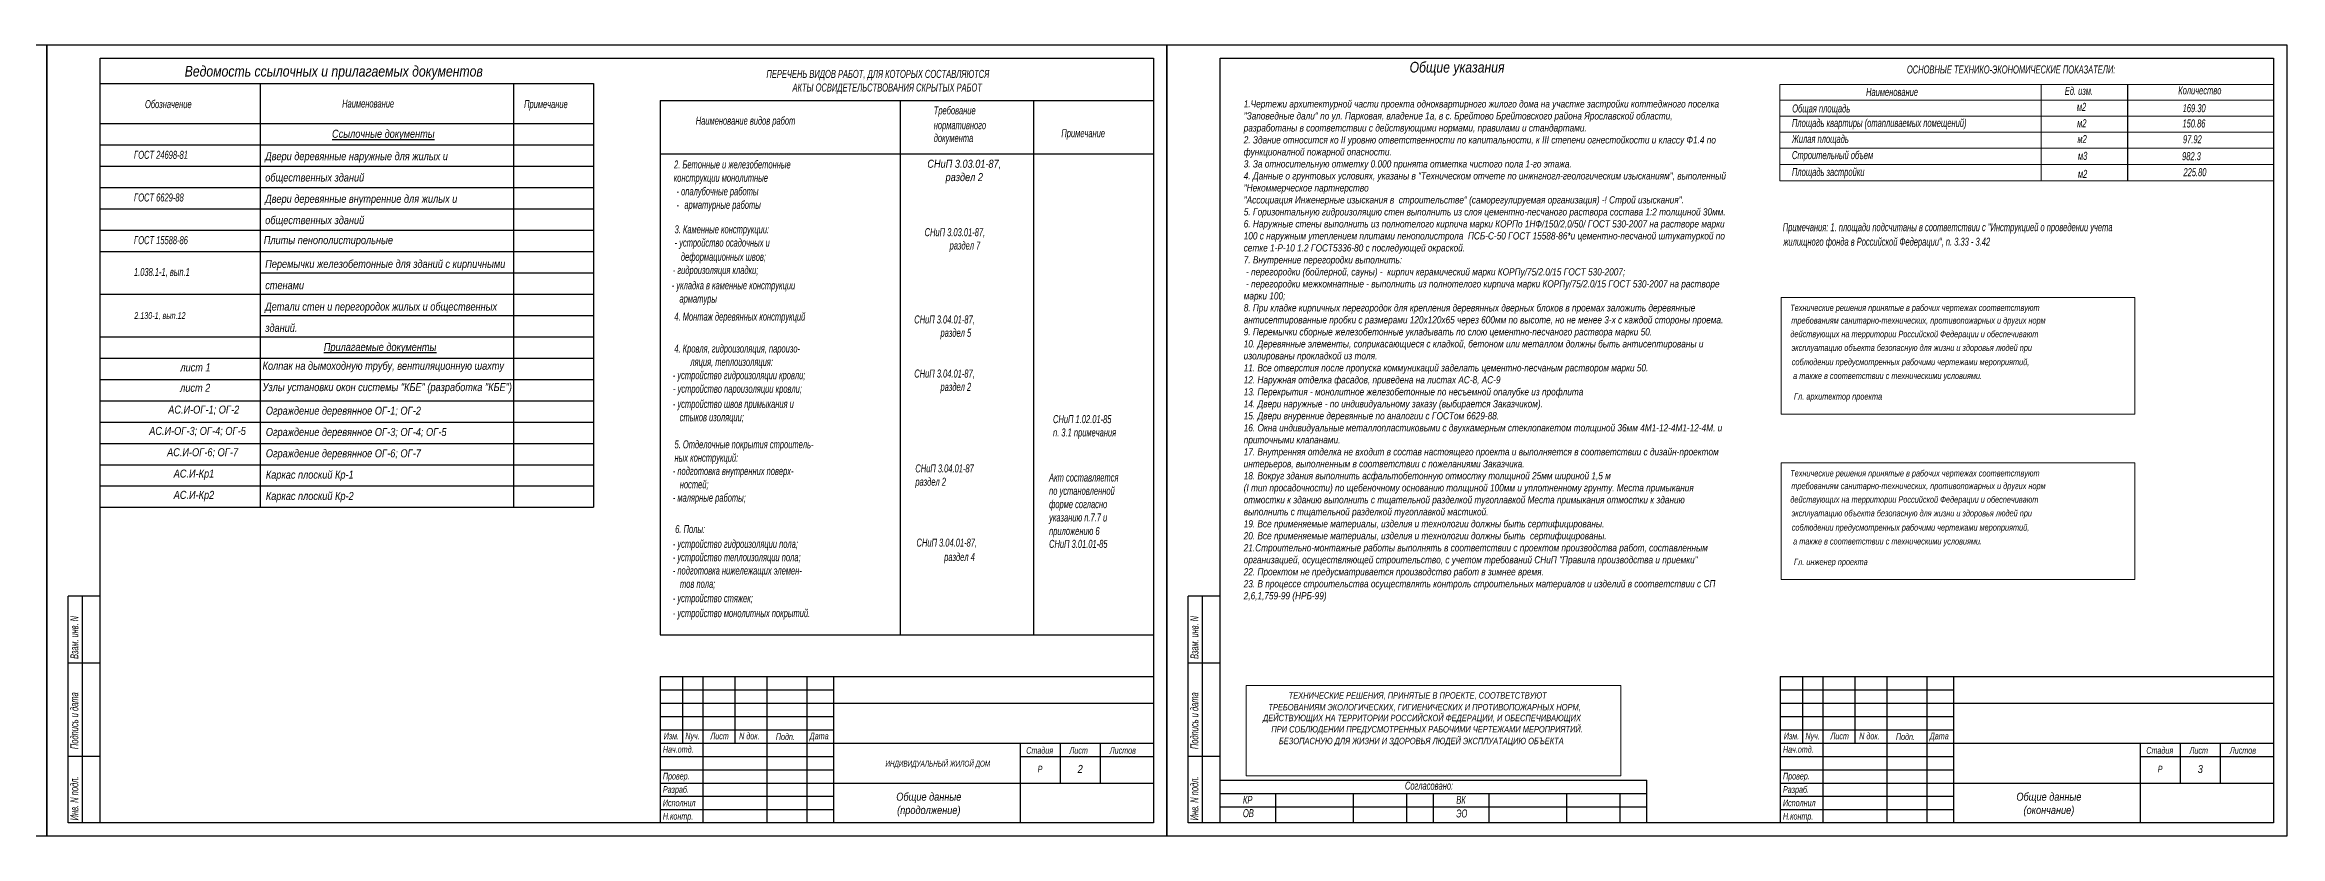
# Model space of a CAD drawing. Header units: millimetres. Extents: x 1582001 to 3303937, y 226471 to 491235.
# Drawn here: x 1665923 to 1749751, y 380355 to 410055 of the extents above; entities that cross this region are included whole.
import ezdxf
from ezdxf.enums import TextEntityAlignment as Align

# ---------------------------------------------------------------- set-up
doc = ezdxf.new("R2010")
doc.units = ezdxf.units.MM
for name, color, linetype in [('Rasmer', 135, 'Continuous'), ('Spezifikazia', 250, 'Continuous'), ('Т-Подписи', 7, 'Continuous'), ('Формуляр', 138, 'Continuous')]:
    doc.layers.add(name, color=color, linetype=linetype)
for name, color, linetype, lineweight in [('Размеры', 7, 'Continuous', 18), ('Текст-пояснений', 135, 'Continuous', 15), ('Штамп', 113, 'Continuous', 15)]:
    doc.layers.add(name, color=color, linetype=linetype, lineweight=lineweight)
doc.styles.add('STYLE1', font='ARIALNI.TTF', dxfattribs={"height": 300})

msp = doc.modelspace()

# ---------------------------------------------------------------- linework, layer by layer
at = {"layer": 'Spezifikazia', "color": 0, "ltscale": 0.3}
for p, q in [((1668000.8, 408598.1), (1686500.8, 408598.1)), ((1674000.8, 408598.1), (1674000.8, 392698.1)), ((1683500.8, 408598.1), (1683500.8, 392698.1)), ((1686500.8, 408598.1), (1686500.8, 392698.1)), ((1668000.8, 407098.1), (1686500.8, 407098.1))]:
    msp.add_line(p, q, dxfattribs=at)
at = {"layer": 'Spezifikazia', "color": 0}
for p, q in [((1689000.7, 407954.9), (1707500.7, 407954.9)), ((1689000.7, 407954.9), (1689000.7, 387916)), ((1698000.7, 407954.9), (1698000.7, 387916)), ((1703000.7, 407954.9), (1703000.7, 387916)), ((1707500.7, 407954.9), (1707500.7, 387916)), ((1689000.7, 405954.9), (1707500.7, 405954.9)), ((1689000.7, 387916), (1707500.7, 387916))]:
    msp.add_line(p, q, dxfattribs=at)
at = {"layer": 'Spezifikazia', "color": 0, "ltscale": 200}
for p, q in [((1668000.8, 407098.1), (1686500.8, 407098.1)), ((1668000.8, 407098.1), (1686500.8, 407098.1)), ((1668000.8, 407098.1), (1686500.8, 407098.1)), ((1668000.8, 407098.1), (1686500.8, 407098.1)), ((1668000.8, 407098.1), (1686500.8, 407098.1)), ((1681929.5, 407098.1), (1681929.5, 407098.1)), ((1682929.5, 407098.1), (1682929.5, 407098.1)), ((1684500.8, 407098.1), (1684500.8, 407098.1)), ((1668000.8, 406454.9), (1668000.8, 406454.9)), ((1668000.8, 406298.1), (1686500.8, 406298.1)), ((1668000.8, 405498.1), (1686500.8, 405498.1)), ((1668000.8, 404698.1), (1686500.8, 404698.1)), ((1668000.8, 403898.1), (1686500.8, 403898.1)), ((1668000.8, 403098.1), (1686500.8, 403098.1)), ((1668000.8, 402298.1), (1686500.8, 402298.1)), ((1668000.8, 400698.1), (1686500.8, 400698.1)), ((1674000.8, 401498.1), (1686500.8, 401498.1)), ((1674000.8, 399898.1), (1686500.8, 399898.1)), ((1668000.8, 399098.1), (1686500.8, 399098.1)), ((1668000.8, 398298.1), (1686500.8, 398298.1)), ((1668000.8, 397498.1), (1686500.8, 397498.1)), ((1668000.8, 396698.1), (1686500.8, 396698.1)), ((1668000.8, 396698.1), (1686500.8, 396698.1)), ((1668000.8, 395898.1), (1686500.8, 395898.1)), ((1668000.8, 395098.1), (1686500.8, 395098.1)), ((1668000.8, 394298.1), (1686500.8, 394298.1)), ((1668000.8, 393498.1), (1686500.8, 393498.1)), ((1668000.8, 392698.1), (1686500.8, 392698.1))]:
    msp.add_line(p, q, dxfattribs=at)
at = {"layer": 'Размеры', "ltscale": 100}
for points in [[(1731035.9, 400575), (1744302.4, 400575), (1744302.4, 396192.7), (1731035.9, 396192.7)], [(1731035.9, 394366.1), (1744302.4, 394366.1), (1744302.4, 389983.8), (1731035.9, 389983.8)]]:
    msp.add_lwpolyline(points, close=True, dxfattribs=at)
at = {"layer": 'Текст-пояснений', "color": 0}
for p, q in [((1730988.9, 408563.7), (1730988.9, 404949.2)), ((1730988.9, 408563.7), (1749500.6, 408563.7)), ((1740778.3, 408563.7), (1740778.3, 404949.2)), ((1730988.9, 407967.3), (1749500.6, 407967.3)), ((1730988.9, 407370.9), (1749500.6, 407370.9)), ((1730988.9, 406178.1), (1749500.6, 406178.1))]:
    msp.add_line(p, q, dxfattribs=at)
at = {"layer": 'Текст-пояснений', "color": 0, "linetype": 'ByBlock', "lineweight": 25}
msp.add_line((1744023.7, 408563.7), (1744023.7, 404949.2), dxfattribs=at)
at = {"layer": 'Текст-пояснений', "color": 0, "linetype": 'ByBlock'}
for p, q in [((1730988.9, 406774.5), (1749500.6, 406774.5)), ((1730988.9, 405563.7), (1749500.6, 405563.7)), ((1730988.9, 405563.7), (1749500.6, 405563.7)), ((1730988.9, 405563.7), (1749500.6, 405563.7)), ((1730988.9, 404949.2), (1749500.6, 404949.2))]:
    msp.add_line(p, q, dxfattribs=at)
at = {"layer": 'Текст-пояснений', "color": 0}
msp.add_lwpolyline([(1710976.2, 386009.7), (1725027.3, 386009.7), (1725027.3, 382623.4), (1710976.2, 382623.4)], close=True, dxfattribs=at)
at = {"layer": 'Формуляр', "color": 0}
for p, q in [((1666800.8, 380854.9), (1666800.8, 389367.1)), ((1668000.8, 389367.1), (1666800.8, 389367.1)), ((1667340.2, 380854.9), (1667340.2, 389367.1)), ((1708800.7, 380854.9), (1708800.7, 389367.1)), ((1710000.7, 389367.1), (1708800.7, 389367.1)), ((1709340.1, 380854.9), (1709340.1, 389367.1)), ((1668000.8, 386854.9), (1666800.8, 386854.9)), ((1710000.7, 386854.9), (1708800.7, 386854.9)), ((1689000.7, 386354.9), (1689000.7, 380854.9)), ((1689000.7, 386354.9), (1707500.7, 386354.9)), ((1689000.7, 385854.9), (1695500.7, 385854.9)), ((1689832.6, 386354.9), (1689832.6, 383854.9)), ((1690600.7, 386354.9), (1690600.7, 380854.9)), ((1691800.7, 386354.9), (1691800.7, 383854.9)), ((1693000.7, 386354.9), (1693000.7, 380854.9)), ((1694500.7, 386354.9), (1694500.7, 380854.9)), ((1695500.7, 386354.9), (1695500.7, 380854.9)), ((1731000.6, 386354.9), (1731000.6, 380854.9)), ((1731000.6, 386354.9), (1749500.6, 386354.9)), ((1731000.6, 385854.9), (1737500.6, 385854.9)), ((1731832.5, 386354.9), (1731832.5, 383854.9)), ((1732600.6, 386354.9), (1732600.6, 380854.9)), ((1733800.6, 386354.9), (1733800.6, 383854.9)), ((1735000.6, 386354.9), (1735000.6, 380854.9)), ((1736500.6, 386354.9), (1736500.6, 380854.9)), ((1737500.6, 386354.9), (1737500.6, 380854.9)), ((1689000.7, 385354.9), (1707500.7, 385354.9)), ((1689000.7, 384854.9), (1695500.7, 384854.9)), ((1731000.6, 385354.9), (1749500.6, 385354.9)), ((1731000.6, 384854.9), (1737500.6, 384854.9)), ((1689000.7, 384354.9), (1695500.7, 384354.9)), ((1731000.6, 384354.9), (1737500.6, 384354.9)), ((1668000.8, 383354.9), (1666800.8, 383354.9)), ((1668000.8, 383354.9), (1666800.8, 383354.9)), ((1689000.7, 383854.9), (1707500.7, 383854.9)), ((1689000.7, 383354.9), (1695500.7, 383354.9)), ((1702500.7, 383854.9), (1702500.7, 380854.9)), ((1702500.7, 383354.9), (1707500.7, 383354.9)), ((1704000.7, 383854.9), (1704000.7, 382354.9)), ((1705500.7, 383854.9), (1705500.7, 382354.9)), ((1710000.7, 383354.9), (1708800.7, 383354.9)), ((1710000.7, 383354.9), (1708800.7, 383354.9)), ((1731000.6, 383854.9), (1749500.6, 383854.9)), ((1731000.6, 383354.9), (1737500.6, 383354.9)), ((1744500.6, 383854.9), (1744500.6, 380854.9)), ((1744500.6, 383354.9), (1749500.6, 383354.9)), ((1746000.6, 383854.9), (1746000.6, 382354.9)), ((1747500.6, 383854.9), (1747500.6, 382354.9)), ((1689000.7, 382854.9), (1695500.7, 382854.9)), ((1689000.7, 382354.9), (1695500.7, 382354.9)), ((1695500.7, 382354.9), (1707500.7, 382354.9)), ((1710000.7, 382459.9), (1726002.9, 382459.9)), ((1726002.9, 380854.9), (1726002.9, 382459.9)), ((1731000.6, 382854.9), (1737500.6, 382854.9)), ((1731000.6, 382354.9), (1737500.6, 382354.9)), ((1737500.6, 382354.9), (1749500.6, 382354.9)), ((1689000.7, 381854.9), (1695500.7, 381854.9)), ((1710000.7, 381959.9), (1726002.9, 381959.9)), ((1710000.7, 381459.9), (1718000.7, 381459.9)), ((1712086.2, 380854.9), (1712086.2, 381959.9)), ((1715000.7, 380854.9), (1715000.7, 381959.9)), ((1717000.7, 380854.9), (1717000.7, 381959.9)), ((1718000.7, 380854.9), (1718000.7, 381959.9)), ((1718000.7, 381459.9), (1726000.7, 381459.9)), ((1720086.2, 380854.9), (1720086.2, 381959.9)), ((1723000.7, 380854.9), (1723000.7, 381959.9)), ((1725000.7, 380854.9), (1725000.7, 381959.9)), ((1731000.6, 381854.9), (1737500.6, 381854.9)), ((1668000.8, 380854.9), (1666800.8, 380854.9)), ((1689000.7, 381354.9), (1695500.7, 381354.9)), ((1710000.7, 380854.9), (1708800.7, 380854.9)), ((1731000.6, 381354.9), (1737500.6, 381354.9))]:
    msp.add_line(p, q, dxfattribs=at)
for points in [[(1624000.8, 410054.8), (1666000.8, 410054.8), (1666000.8, 380354.9), (1624000.8, 380354.9)], [(1666000.8, 410054.8), (1708000.7, 410054.8), (1708000.7, 380354.9), (1666000.8, 380354.9)], [(1708000.7, 410054.8), (1750000.6, 410054.8), (1750000.6, 380354.9), (1708000.7, 380354.9)], [(1668000.8, 380854.9), (1668000.8, 409544.8), (1707500.7, 409544.8), (1707500.7, 380854.9)], [(1710000.7, 380854.9), (1710000.7, 409544.8), (1749500.6, 409544.8), (1749500.6, 380854.9)]]:
    msp.add_lwpolyline(points, close=True, dxfattribs=at)

# ---------------------------------------------------------------- texts
at = {"layer": 'Rasmer', "color": 0, "ltscale": 2, "style": 'STYLE1'}
for s, p in [('лист 1', (1671012.6, 398097.3)), ('АC.И-ОГ-1; ОГ-2', (1670555.6, 396513.5)), ('лист 2', (1671002.8, 397332.1)), ('АC.И-ОГ-3; ОГ-4; ОГ-5', (1669842.5, 395713.5)), ('Ограждение деревянное ОГ-1; ОГ-2', (1674215.6, 396473.7)), ('Ограждение деревянное ОГ-3; ОГ-4; ОГ-5', (1674215.6, 395673.7)), ('АС.И-ОГ-6; ОГ-7', (1670513.5, 394913.5)), ('Ограждение деревянное ОГ-6; ОГ-7', (1674215.6, 394873.7)), ('АС.И-Кр1', (1670761.8, 394113.5)), ('Каркас плоский Кр-1', (1674215.6, 394073.7)), ('АС.И-Кр2', (1670761.8, 393313.5)), ('Каркас плоский Кр-2', (1674215.6, 393273.7))]:
    msp.add_text(s, height=300, dxfattribs=at).set_placement(p, align=Align.TOP_LEFT)
at = {"layer": 'Rasmer', "color": 0, "ltscale": 2, "char_height": 300, "width": 9500, "attachment_point": 1, "line_spacing_factor": 1.6, "style": 'STYLE1'}
for s, insert in [('Узлы установки окон системы "КБЕ" (разработка "КБЕ")', (1674092.7, 397358.1)), ('Колпак на дымоходную трубу, вентиляционную шахту', (1674092.7, 398158.1))]:
    msp.add_mtext(s, dxfattribs=dict(at, insert=insert))
at = {"layer": 'Spezifikazia', "color": 0, "ltscale": 200, "style": 'STYLE1', "width": 0.75}
for s, p in [('ПЕРЕЧЕНЬ ВИДОВ РАБОТ, ДЛЯ КОТОРЫХ СОСТАВЛЯЮТСЯ', (1692986.9, 408808.1)), ('АКТЫ ОСВИДЕТЕЛЬСТВОВАНИЯ СКРЫТЫХ РАБОТ', (1693964.3, 408297.6)), ('Обозначение', (1669684.1, 407676)), ('Наименование', (1677076.6, 407698.1)), ('Примечание', (1683898.4, 407676)), ('Требование', (1699259.6, 407440.7)), ('Наименование видов работ', (1690336.6, 407054.9)), ('нормативного', (1699259.6, 406884.4)), ('документа', (1699259.6, 406402.3)), ('Примечание', (1704045.1, 406583.5)), ('ГОСТ 24698-81', (1669269.2, 405772.7)), ('ГОСТ 6629-88', (1669269.2, 404172.7)), ('3. Каменные конструкции:', (1689541.6, 402977.5)), ('ГОСТ 15588-86', (1669269.2, 402572.7)), ('- устройство осадочных и ', (1689541.6, 402477.5)), ('СНиП 3.03.01-87,', (1698917.4, 402870.1)), ('раздел 7', (1699854, 402370.1)), ('1.038.1-1, вып.1       ', (1669269.2, 401377.5)), ('- гидроизоляция кладки;', (1689475.3, 401449.7)), ('деформационных швов;', (1689779.7, 401947)), (' - укладка в каменные конструкции ', (1689356.5, 400876.3)), ('4. Монтаж деревянных конструкций', (1689533, 399704.3)), ('арматуры', (1689725.3, 400376.3)), ('СНиП 3.04.01-87,', (1698529.4, 399596.6)), ('раздел 5', (1699512.4, 399096.6)), ('4. Кровля, гидроизоляция, пароизо-', (1689533, 398505)), ('ляция, теплоизоляция:', (1690132.8, 398005)), ('- устройство гидроизоляции кровли;', (1689473.2, 397505)), ('СНиП 3.04.01-87,', (1698529.4, 397566.8)), ('раздел 2', (1699512.4, 397066.8)), ('- устройство швов примыкания и', (1689475.8, 396426.9)), ('- устройство пароизоляции кровли;', (1689481.3, 396994.9)), ('стыков изоляции;', (1689732.8, 395926.9)), ('СНиП 1.02.01-85', (1703731.7, 395856.4)), ('5. Отделочные покрытия строитель-', (1689539.9, 394909.2)), ('п. 3.1 примечания', (1703731.7, 395356.4)), ('- подготовка внутренних поверх-', (1689474.6, 393909.2)), ('ных конструкций:', (1689539.9, 394409.2)), ('СНиП 3.04.01-87', (1698569.1, 394008.1)), ('- малярные работы;', (1689474.6, 392909.2)), ('ностей;', (1689736.7, 393409.2)), ('раздел 2', (1698569.1, 393508.1)), ('Акт составляется', (1703583.7, 393666.5)), ('по установленной', (1703583.7, 393166.5)), ('указанию п.7.7 и', (1703583.7, 392166.5)), ('форме согласно', (1703583.7, 392666.5)), ('- устройство гидроизоляции пола;', (1689474.3, 391176.9)), ('6. Полы:', (1689564.6, 391732.8)), ('СНиП 3.04.01-87,', (1698613.7, 391224)), ('приложению 6', (1703583.7, 391658.9)), ('СНиП 3.01.01-85', (1703583.7, 391176.8)), ('- устройство теплоизоляции пола;', (1689474.3, 390676.9)), ('раздел 4', (1699651.4, 390685.4)), ('- подготовка нижележащих элемен-', (1689474.3, 390176.9)), ('тов пола;', (1689743.7, 389676.9)), ('- устройство стяжек;', (1689474.3, 389138.4)), ('- устройство монолитных покрытий.', (1689474.3, 388578.5))]:
    msp.add_text(s, height=300, dxfattribs=at).set_placement(p)
at = {"layer": 'Spezifikazia', "color": 0, "style": 'STYLE1', "width": 0.75}
for s, p in [('2. Бетонные и железобетонные ', (1689523, 405411.8)), ('конструкции монолитные', (1689507.8, 404911.8)), (' - опалубочные работы', (1689535.2, 404404.6)), ('арматурные работы', (1689907.7, 403897.5)), (' - ', (1689535.2, 403897.5))]:
    msp.add_text(s, height=300, dxfattribs=at).set_placement(p)
at = {"layer": 'Spezifikazia', "color": 0, "ltscale": 200, "style": 'STYLE1'}
msp.add_text('Плиты пенополистирольные', height=300, dxfattribs=at).set_placement((1674138.3, 402572.7))
at = {"layer": 'Spezifikazia', "color": 0, "ltscale": 200, "char_height": 400, "width": 13610.905, "attachment_point": 4, "style": 'STYLE1'}
for s, insert in [('Ведомость ссылочных и прилагаемых документов', (1671172.6, 408998.3)), ('Общие указания', (1717101.6, 409150))]:
    msp.add_mtext(s, dxfattribs=dict(at, insert=insert))
at = {"layer": 'Spezifikazia', "color": 0, "ltscale": 200, "char_height": 300, "width": 9309.045, "attachment_point": 4, "line_spacing_factor": 1.6, "style": 'STYLE1'}
for s, insert in [('{\\LСсылочные документы}', (1676697.6, 406667.1)), ('Двери деревянные наружные для жилых и общественных зданий', (1674191.7, 405428.6)), ('Двери деревянные внутренние для жилых и общественных зданий', (1674191.7, 403828.6)), ('Перемычки железобетонные для зданий с кирпичными стенами', (1674191.7, 401428.6)), ('Детали стен и перегородок жилых и общественных зданий.', (1674191.7, 399828.6)), ('{\\LПрилагаемые документы}', (1676389.1, 398667.1))]:
    msp.add_mtext(s, dxfattribs=dict(at, insert=insert))
at = {"layer": 'Spezifikazia', "color": 0, "ltscale": 100, "insert": (1700404.8, 405737.7), "char_height": 300, "width": 3779.846, "attachment_point": 2, "style": 'STYLE1'}
msp.add_mtext('СНиП 3.03.01-87, \\Pраздел 2', dxfattribs=at)
at = {"layer": 'Размеры', "color": 0, "ltscale": 100, "style": 'STYLE1', "width": 0.75}
msp.add_text('2.130-1, вып.12', height=250, dxfattribs=at).set_placement((1669282.6, 399767.8))
at = {"layer": 'Т-Подписи', "color": 0, "ltscale": 2, "char_height": 300, "attachment_point": 2, "style": 'STYLE1'}
for s, insert, width in [('2', (1704752.7, 383032.5), 1500), ('3', (1746752.6, 383032.5), 1500), ('Общие данные\\P(продолжение)', (1699074.6, 381990.8), 9802.627), ('Общие данные\\P(окончание)', (1741074.6, 381990.8), 9802.627)]:
    msp.add_mtext(s, dxfattribs=dict(at, insert=insert, width=width))
at = {"layer": 'Текст-пояснений', "color": 0, "linetype": 'ByBlock', "style": 'STYLE1', "width": 0.75}
for s, p in [('ОСНОВНЫЕ ТЕХНИКО-ЭКОНОМИЧЕСКИЕ ПОКАЗАТЕЛИ:', (1735750.5, 408974.8)), ('Наименование', (1734218.5, 408129.2)), ('Ед. изм.', (1741671, 408171.4)), ('Количество', (1745923.8, 408192)), ('Общая площадь', (1731449.5, 407513.2)), ('м2', (1742124, 407573.1)), ('169.30', (1746090, 407523.3)), ('Жилая площадь', (1731439.5, 406369.1)), ('Площадь квартиры (отапливаемых помещений)', (1731439.5, 406968.8)), ('м2', (1742133.5, 406958.2)), ('м2', (1742144.1, 406364.2)), ('150.86', (1746082.7, 406949.2)), ('97.92', (1746101.1, 406356.4)), ('Строительный объем', (1731439.5, 405762.9)), ('м3', (1742164.2, 405734.5)), ('982.3', (1746069, 405720.9)), ('Площадь застройки', (1731439.5, 405129.6)), ('м2', (1742164.2, 405058.3)), ('225.80', (1746119.6, 405120.2))]:
    msp.add_text(s, height=300, dxfattribs=at).set_placement(p)
for s, p in [('Примечания: 1. площади подсчитаны в соответствии с "Инструкцией о проведении учета ', (1731095.5, 403358.5)), ('жилищного фонда в Российской Федерации", п. 3.33 - 3.42', (1731114.4, 402813.7))]:
    msp.add_text(s, height=300, dxfattribs=at).set_placement(p, align=Align.TOP_LEFT)
at = {"layer": 'Текст-пояснений', "color": 0, "style": 'STYLE1', "width": 0.85}
for s, p in [('ТЕХНИЧЕСКИЕ РЕШЕНИЯ, ПРИНЯТЫЕ В ПРОЕКТЕ, СООТВЕТСТВУЮТ', (1712569, 385521.9)), ('ДЕЙСТВУЮЩИХ НА ТЕРРИТОРИИ РОССИЙСКОЙ ФЕДЕРАЦИИ, И ОБЕСПЕЧИВАЮЩИХ', (1711607.4, 384674.3)), ('ТРЕБОВАНИЯМ ЭКОЛОГИЧЕСКИХ, ГИГИЕНИЧЕСКИХ И ПРОТИВОПОЖАРНЫХ НОРМ,', (1711808.6, 385079.1)), ('ПРИ СОБЛЮДЕНИИ ПРЕДУСМОТРЕННЫХ РАБОЧИМИ ЧЕРТЕЖАМИ МЕРОПРИЯТИЙ.', (1711918.9, 384250.7)), ('БЕЗОПАСНУЮ ДЛЯ ЖИЗНИ И ЗДОРОВЬЯ ЛЮДЕЙ ЭКСПЛУАТАЦИЮ ОБЪЕКТА', (1712202.6, 383811.8))]:
    msp.add_text(s, height=240, dxfattribs=at).set_placement(p)
at = {"layer": 'Текст-пояснений', "char_height": 240, "attachment_point": 7, "style": 'STYLE1'}
for s, insert in [('{Технические решения принятые в рабочих чертежах соответствуют}', (1731373.7, 399991.6)), ('{действующих на территории Российской Федерации и обеспечивают }', (1731379.9, 399007)), ('{требованиям санитарно-технических, противопожарных и других норм}', (1731414.6, 399517.5)), ('{эксплуатацию объекта безопасную для жизни и здоровья людей при }', (1731426.1, 398493.2)), ('{соблюдении предусмотренных рабочими чертежами мероприятий, }', (1731431, 397959.6)), ('{а также в соответствии с техническими условиями.}', (1731483.7, 397439.9)), ('{Гл. архитектор проекта}', (1731513.8, 396666.8)), ('{Технические решения принятые в рабочих чертежах соответствуют}', (1731373.7, 393782.7)), ('{требованиям санитарно-технических, противопожарных и других норм}', (1731414.6, 393308.6)), ('{действующих на территории Российской Федерации и обеспечивают }', (1731379.9, 392798.1)), ('{эксплуатацию объекта безопасную для жизни и здоровья людей при }', (1731426.1, 392284.3)), ('{соблюдении предусмотренных рабочими чертежами мероприятий, }', (1731431, 391750.7)), ('{а также в соответствии с техническими условиями.}', (1731483.7, 391230.9)), ('Гл. инженер проекта', (1731513.8, 390457.9))]:
    msp.add_mtext(s, dxfattribs=dict(at, insert=insert))
at = {"layer": 'Формуляр', "color": 0, "linetype": 'Continuous', "style": 'STYLE1'}
for s, width, p in [('Взам. инв. N', 0.7, (1667184.7, 387010.3)), ('Взам. инв. N', 0.7, (1709184.6, 387010.3)), ('Подпись и дата', 0.75, (1667181.9, 383624.7)), ('Подпись и дата', 0.75, (1709181.8, 383624.7)), ('Инв. N подл.', 0.75, (1667181.9, 380951.3)), ('Инв. N подл.', 0.75, (1709181.8, 380951.3))]:
    msp.add_text(s, height=300, rotation=90, dxfattribs=dict(at, width=width)).set_placement(p)
at = {"layer": 'Формуляр', "color": 0, "style": 'STYLE1', "width": 0.75}
for s, height, p in [('Изм.', 250, (1689134.8, 383992.9)), ('Nуч.', 250, (1689944.3, 383992.9)), ('Лист', 250, (1690883.8, 383992.9)), ('N док.', 250, (1691963.1, 383992.9)), ('Подп.', 250, (1693339.2, 383966)), ('Дата', 250, (1694607.3, 383992.9)), ('Изм.', 250, (1731134.8, 383992.9)), ('Nуч.', 250, (1731944.2, 383992.9)), ('Лист', 250, (1732883.7, 383992.9)), ('N док.', 250, (1733963, 383992.9)), ('Подп.', 250, (1735339.1, 383966)), ('Дата', 250, (1736607.3, 383992.9)), ('Нач.отд.', 250, (1689103, 383491.3)), ('ИНДИВИДУАЛЬНЫЙ ЖИЛОЙ ДОМ', 220, (1697448.5, 382969.9)), ('Стадия', 250, (1702729, 383454.1)), ('Лист', 250, (1704348, 383454.1)), ('Листов', 250, (1705859, 383454.1)), ('Нач.отд.', 250, (1731102.9, 383491.3)), ('Стадия', 250, (1744728.9, 383454.1)), ('Лист', 250, (1746347.9, 383454.1)), ('Листов', 250, (1747858.9, 383454.1)), ('Провер.', 250, (1689103, 382488)), ('Разраб.', 250, (1689103, 381986.3)), ('Р', 250, (1703156.7, 382752.1)), ('Провер.', 250, (1731102.9, 382488)), ('Разраб.', 250, (1731102.9, 381986.3)), ('Р', 250, (1745156.6, 382752.1)), ('Исполнил', 250, (1689103, 381484.7)), ('Исполнил', 250, (1731102.9, 381484.7)), ('Н.контр.', 250, (1689103, 380983)), ('Н.контр.', 250, (1731102.9, 380983))]:
    msp.add_text(s, height=height, dxfattribs=at).set_placement(p)
at = {"layer": 'Формуляр', "color": 0, "linetype": 'Continuous', "style": 'STYLE1', "width": 0.75}
for s, p in [('Согласовано:', (1716929.6, 382104.4)), ('КР', (1710853.8, 381573.5)), ('ВК', (1718853.8, 381573.5)), ('ОВ', (1710853.8, 381073.5)), ('ЭО', (1718853.8, 381063.4))]:
    msp.add_text(s, height=300, dxfattribs=at).set_placement(p)
at = {"layer": 'Штамп', "color": 0, "ltscale": 100, "insert": (1710882.6, 407968.6), "char_height": 270, "width": 18118.051, "attachment_point": 1, "style": 'STYLE1'}
msp.add_mtext('1.Чертежи архитектурной части проекта одноквартирного жилого дома на участке застройки коттеджного поселка "Заповедные дали" по ул. Парковая, владение 1а, в с. Брейтово Брейтовского района Ярославской области, разработаны в соответствии с действующими нормами, правилами и стандартами.\\P2. Здание относится ко II уровню ответственности по капитальности, к III степени огнестойкости и классу Ф1.4 по функционалной пожарной опасности.\\P3. За относительную отметку 0.000 принята отметка чистого пола 1-го этажа. \\P4. Данные о грунтовых условиях, указаны в "Техническом отчете по инжнгногл-геологическим изысканиям", выполенный "Некоммерческое партнерство\\P"Ассоциация Инженерные изыскания в  строительстве" (саморегулируемая организация) -! Строй изыскания".\\P5. Горизонтальную гидроизоляцию стен выполнить из слоя цементно-песчаного раствора состава 1:2 толщиной 30мм.\\P6. Наружные стены выполнить из полнотелого кирпича марки КОРПо 1НФ/150/2,0/50/ ГОСТ 530-2007 на растворе марки 100 с наружным утеплением плитами пенополистрола  ПСБ-С-50 ГОСТ 15588-86*и цементно-песчаной штукатуркой по сетке 1-Р-10 1.2 ГОСТ5336-80 с последующей окраской.\\P7. Внутренние перегородки выполнить:\\P - перегородки (бойлерной, сауны) -  кирпич керамический марки КОРПу/75/2.0/15 ГОСТ 530-2007;\\P - перегородки межкомнатные - выполнить из полнотелого кирпича марки КОРПу/75/2.0/15 ГОСТ 530-2007 на растворе марки 100;\\P8. При кладке кирпичных перегородок для крепления деревянных дверных блоков в проемах заложить деревянные антисептированные пробки с размерами 120х120х65 через 600мм по высоте, но не менее 3-х с каждой стороны проема.\\P9. Перемычки сборные железобетонные укладывать по слою цементно-песчаного раствора марки 50. \\P10. Деревянные элементы, соприкасающиеся с кладкой, бетоном или металлом должны быть антисептированы и изолированы прокладкой из толя.\\P11. Все отверстия после пропуска коммуникаций заделать цементно-песчаным раствором марки 50.\\P12. Наружная отделка фасадов, приведена на листах АС-8, АС-9{\\C2;\\P}13. Перекрытия - монолитное железобетонные по несъемной опалубке из профлита \\P14. Двери наружные - по индивидуальному заказу (выбирается Заказчиком).\\P15. Двери внуренние деревянные по аналогии с ГОСТом 6629-88.\\P16. Окна индивидуальные{\\W0.8; }металлопластиковыми с двухкамерным стеклопакетом толщиной 36мм 4М1-12-4М1-12-4М. и приточными клапанами.\\P17. Внутренняя отделка не входит в состав настоящего проекта и выполняется в соответствии с дизайн-проектом интерьеров, выполненным в соответствии с пожеланиями Заказчика.\\P18. Вокруг здания выполнить асфальтобетонную отмостку толщиной 25мм шириной 1,5 м\\P(I тип просадочности) по щебеночному основанию толщиной 100мм и уплотненному грунту. Места примыкания отмостки к зданию выполнить с тщательной разделкой тугоплавкой Места примыкания отмостки к зданию выполнить с тщательной разделкой тугоплавкой мастикой.\\P19. Все применяемые материалы, изделия и технологии должны быть сертифицированы.\\P20. Все применяемые материалы, изделия и технологии должны быть  сертифицированы.\\P21.Строительно-монтажные работы выполнять в соответствии с проектом производства работ, составленным организацией, осуществляющей строительство, с учетом требований СНиП "Правила производства и приемки"\\P22. Проектом не предусматривается производство работ в зимнее время.\\P23. В процессе строительства осуществлять контроль строительных материалов и изделий в соответствии с СП 2,6,1,759-99 (НРБ-99)', dxfattribs=at)

doc.saveas('drawing.dxf')
